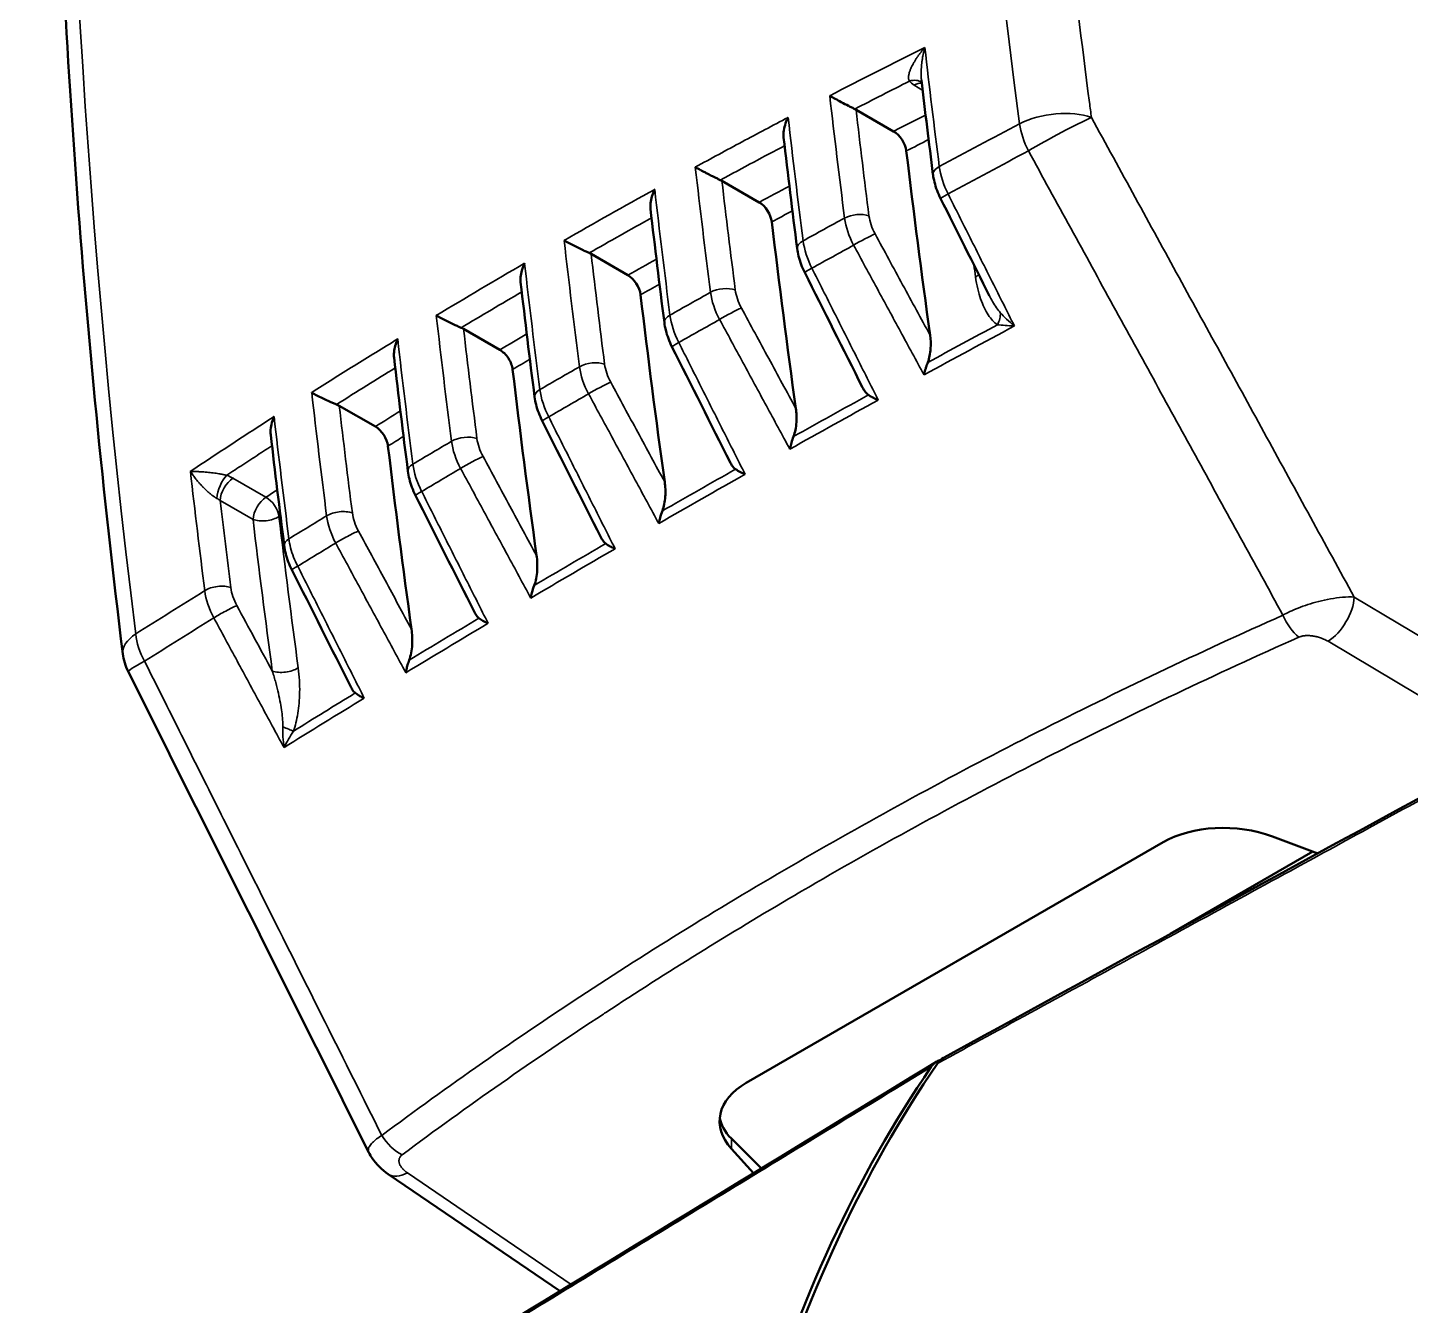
# Model space of a CAD drawing. Header units: millimetres. Extents: x 40 to 2195, y 40 to 1687.
# Drawn here: x 384.2 to 460.2, y 279.9 to 350.1 of the extents above; entities that cross this region are included whole.
import ezdxf

# ---------------------------------------------------------------- set-up
doc = ezdxf.new("R2010")
doc.units = ezdxf.units.MM
doc.header["$LTSCALE"] = 8
doc.layers.add('Visible (ISO)', color=7, linetype='Continuous', lineweight=50)
doc.layers.add('Visible Narrow (ISO)', color=7, linetype='Continuous', lineweight=35)

msp = doc.modelspace()

# ---------------------------------------------------------------- linework, layer by layer
at = {"layer": 'Visible (ISO)'}
for p, q in [((429.725, 345.635), (431.79, 344.442)), ((422.358, 341.723), (424.401, 340.544)), ((418.53, 340.925), (418.53, 340.925)), ((415.171, 337.708), (417.192, 336.541)), ((408.162, 333.589), (410.163, 332.433)), ((404.356, 332.422), (404.356, 332.423)), ((401.333, 329.367), (403.316, 328.222)), ((450.369, 316.592), (450.37, 316.592)), ((405.818, 315.782), (405.818, 315.782)), ((446.602, 305.389), (423.692, 292.162)), ((452.597, 305.704), (455.09, 304.773)), ((446.984, 300.349), (454.821, 304.874)), ((412.371, 295.443), (412.371, 295.443)), ((410.519, 294.182), (410.519, 294.182)), ((422.875, 289.108), (424.527, 287.466)), ((402.959, 288.342), (402.959, 288.342)), ((424.091, 287.2), (422.875, 288.544)), ((413.465, 280.722), (404.028, 287.156))]:
    msp.add_line(p, q, dxfattribs=at)
msp.add_arc((392.418, 316.111), 3, 186.99966, 206.58343, dxfattribs=at)
for centre, major_axis, ratio, start_param, end_param in [((429.046, 348.885), (-2.828, 4.899), 0.57735, 4.025311, 4.025314), ((429.043, 345.21), (1.007, -0.044), 0.598069, 0.854731, 0.941099), ((431.761, 343.638), (0.527, -0.852), 0.600259, 0.911436, 2.300978), ((748.673, 214.822), (-226.04, 391.238), 0.577551, 0.931787, 0.95752), ((434.945, 342.203), (-0.992, -0.127), 0.479474, 6.283185, 6.283356), ((421.654, 341.286), (1.031, -0.031), 0.597469, 0.837897, 0.949689), ((424.371, 339.739), (0.525, -0.852), 0.600232, 0.91371, 2.303258), ((741.604, 210.738), (-226.265, 391.629), 0.57755, 0.931641, 0.957668), ((414.467, 337.271), (1.031, -0.032), 0.597272, 0.838103, 0.972468), ((427.482, 338.137), (-0.992, -0.127), 0.479231, 0, 0.000167), ((417.163, 335.736), (0.524, -0.852), 0.600187, 0.915273, 2.30482), ((734.535, 206.653), (-226.363, 391.8), 0.577549, 0.931576, 0.957671), ((407.459, 333.153), (1.031, -0.032), 0.596764, 0.838551, 0.997607), ((420.187, 334.064), (-0.992, -0.127), 0.479092, 0, 0.00014), ((727.467, 202.569), (-226.335, 391.752), 0.577549, 0.931595, 0.957528), ((413.058, 329.984), (-0.992, -0.127), 0.479056, 6.283185, 6.283324), ((400.629, 328.931), (1.031, -0.033), 0.596439, 0.838845, 1.021172), ((403.287, 327.417), (-0.523, 0.853), 0.600083, 4.057948, 5.447408), ((720.398, 198.485), (-226.181, 391.485), 0.577549, 0.931695, 0.957239), ((406.097, 325.898), (-0.992, -0.127), 0.479123, 6.283185, 6.28333), ((399.303, 321.805), (-0.992, -0.127), 0.479294, 6.283185, 6.283364), ((410.063, 317.652), (-1.257, 0.366), 0.311868, 0.670013, 1.207965), ((450.137, 303.134), (-4.998, 0.24), 0.606728, 4.227007, 5.526857), ((527.237, 178.612), (-75.626, 130.988), 0.57735, 0.269679, 0.73241), ((526.883, 178.408), (-75.626, 130.988), 0.57735, 0.269679, 0.73241), ((427.227, 289.907), (-4.998, 0.24), 0.606728, 5.526857, 6.826706), ((427.227, 290.547), (-5, -0.074), 0.567188, 0.066347, 0.506024)]:
    msp.add_ellipse(centre, major_axis=major_axis, ratio=ratio, start_param=start_param, end_param=end_param, dxfattribs=at)
for points, knots in [([(389.441, 315.745), (387.277, 333.334), (386.018, 350.579), (385.342, 383.905), (385.921, 400.061), (388.508, 426.858), (390.098, 437.858), (392.172, 448.43)], [0, 0, 0, 0, 6.038651, 6.038651, 12.069741, 12.069741, 16.50056, 16.50056, 16.50056, 16.50056]), ([(429.658, 345.67), (429.608, 345.695), (429.556, 345.721), (429.441, 345.778), (429.38, 345.81), (429.188, 345.908), (429.05, 345.981), (428.796, 346.116), (428.687, 346.175), (428.487, 346.284), (428.395, 346.336), (428.302, 346.389), (428.291, 346.395), (428.281, 346.401)], [-0.1774144, -0.1774144, -0.1774144, -0.1774144, -0.1556764, -0.1556764, -0.1318375, -0.1318375, -0.0816586, -0.0816586, -0.0404852, -0.0404852, 0, 0, 0.0052171, 0.0052171, 0.0052171, 0.0052171]), ([(425.995, 345.208), (425.988, 345.194), (425.98, 345.178), (425.914, 345.044), (425.864, 344.918), (425.786, 344.662), (425.758, 344.53), (425.735, 344.299), (425.735, 344.203), (425.746, 344.115)], [-0.1590664, -0.1590664, -0.1590664, -0.1590664, -0.1547941, -0.1547941, -0.1194936, -0.1194936, -0.083304, -0.083304, -0.0543158, -0.0543158, -0.0543158, -0.0543158]), ([(422.269, 341.769), (422.244, 341.781), (422.218, 341.793), (422.191, 341.806), (422.164, 341.819), (422.137, 341.832), (422.109, 341.845), (422.083, 341.858), (422.057, 341.871), (422.03, 341.884), (422.004, 341.896), (421.978, 341.909), (421.952, 341.922), (421.925, 341.935), (421.898, 341.949), (421.871, 341.963), (421.844, 341.976), (421.816, 341.99), (421.789, 342.004), (421.775, 342.011), (421.761, 342.018), (421.747, 342.025), (421.719, 342.039), (421.691, 342.053), (421.663, 342.068), (421.635, 342.082), (421.607, 342.096), (421.579, 342.111), (421.551, 342.126), (421.523, 342.14), (421.495, 342.155), (421.481, 342.162), (421.467, 342.169), (421.454, 342.176), (421.427, 342.19), (421.4, 342.205), (421.372, 342.219), (421.345, 342.234), (421.318, 342.248), (421.291, 342.263), (421.264, 342.277), (421.237, 342.291), (421.211, 342.306), (421.192, 342.316), (421.174, 342.325), (421.156, 342.335), (421.127, 342.351), (421.098, 342.367), (421.07, 342.383), (421.041, 342.398), (421.014, 342.414), (420.987, 342.429), (420.96, 342.444), (420.934, 342.458), (420.908, 342.473), (420.904, 342.475), (420.9, 342.478), (420.896, 342.48)], [0, 0, 0, 0, 0.0700018, 0.0700018, 0.0700018, 0.1384739, 0.1384739, 0.1384739, 0.2, 0.2, 0.2, 0.257332, 0.257332, 0.257332, 0.3143552, 0.3143552, 0.3143552, 0.3713226, 0.3713226, 0.3713226, 0.4, 0.4, 0.4, 0.457874, 0.457874, 0.457874, 0.5157266, 0.5157266, 0.5157266, 0.5727678, 0.5727678, 0.5727678, 0.6, 0.6, 0.6, 0.6541105, 0.6541105, 0.6541105, 0.7080764, 0.7080764, 0.7080764, 0.762269, 0.762269, 0.762269, 0.8, 0.8, 0.8, 0.8628653, 0.8628653, 0.8628653, 0.9261873, 0.9261873, 0.9261873, 0.9893498, 0.9893498, 0.9893498, 0.9999852, 0.9999852, 0.9999852, 0.9999852]), ([(434.369, 340.754), (434.224, 341.043), (434.109, 341.351), (433.998, 341.795), (433.971, 341.937), (433.954, 342.077)], [0.0000587, 0.0000587, 0.0000587, 0.0000587, 0.0974259, 0.0974259, 0.1428182, 0.1428182, 0.1428182, 0.1428182]), ([(418.665, 341.255), (418.662, 341.249), (418.655, 341.235), (418.649, 341.221), (418.6, 341.119), (418.551, 341), (418.474, 340.743), (418.447, 340.619), (418.422, 340.385), (418.421, 340.28), (418.433, 340.184)], [-0.1651529, -0.1651529, -0.1651529, -0.1651529, -0.1626417, -0.1601271, -0.1601271, -0.1224319, -0.1224319, -0.0885851, -0.0885851, -0.0572508, -0.0572508, -0.0572508, -0.0572508]), ([(415.063, 337.762), (415.008, 337.787), (414.951, 337.813), (414.826, 337.871), (414.759, 337.903), (414.553, 338.002), (414.406, 338.075), (414.155, 338.203), (414.055, 338.256), (413.861, 338.36), (413.779, 338.405), (413.712, 338.442), (413.703, 338.448), (413.694, 338.453), (413.69, 338.455)], [-0.1347695, -0.1347695, -0.1347695, -0.1347695, -0.1178601, -0.1178601, -0.0992864, -0.0992864, -0.0603095, -0.0603095, -0.0318075, -0.0318075, 0, 0, 0.0021125, 0.0042222, 0.0042222, 0.0042222, 0.0042222]), ([(426.907, 336.686), (426.761, 336.976), (426.646, 337.284), (426.535, 337.729), (426.508, 337.87), (426.49, 338.01)], [0, 0, 0, 0, 0.0974698, 0.0974698, 0.1429117, 0.1429117, 0.1429117, 0.1429117]), ([(411.515, 337.199), (411.512, 337.193), (411.505, 337.179), (411.499, 337.165), (411.452, 337.062), (411.405, 336.942), (411.332, 336.683), (411.308, 336.559), (411.288, 336.335), (411.288, 336.238), (411.299, 336.15)], [-0.1656542, -0.1656542, -0.1656542, -0.1656542, -0.1631403, -0.160623, -0.160623, -0.1227139, -0.1227139, -0.0887447, -0.0887447, -0.060142, -0.060142, -0.060142, -0.060142]), ([(408.034, 333.653), (407.978, 333.676), (407.919, 333.702), (407.793, 333.758), (407.726, 333.789), (407.519, 333.885), (407.373, 333.956), (407.123, 334.081), (407.024, 334.132), (406.831, 334.234), (406.751, 334.278), (406.686, 334.314), (406.677, 334.319), (406.668, 334.324), (406.664, 334.327)], [-0.1349329, -0.1349329, -0.1349329, -0.1349329, -0.1179251, -0.1179251, -0.0992763, -0.0992763, -0.0602853, -0.0602853, -0.0317641, -0.0317641, 0, 0, 0.0021187, 0.0042348, 0.0042348, 0.0042348, 0.0042348]), ([(419.612, 332.612), (419.466, 332.902), (419.351, 333.21), (419.24, 333.655), (419.213, 333.797), (419.195, 333.937)], [0, 0, 0, 0, 0.0974826, 0.0974826, 0.1429774, 0.1429774, 0.1429774, 0.1429774]), ([(404.544, 333.039), (404.541, 333.032), (404.534, 333.017), (404.528, 333.003), (404.434, 332.788), (404.363, 332.548), (404.332, 332.202), (404.333, 332.103), (404.344, 332.012)], [-0.1633221, -0.1633221, -0.1633221, -0.1633221, -0.1610961, -0.1588701, -0.1588701, -0.0921124, -0.0921124, -0.0630855, -0.0630855, -0.0630855, -0.0630855]), ([(433.794, 333.24), (433.826, 333.007), (433.838, 332.756), (433.814, 332.374), (433.797, 332.237), (433.746, 331.985), (433.713, 331.863), (433.667, 331.748)], [-0.1581114, -0.1581114, -0.1581114, -0.1581114, -0.0788665, -0.0788665, -0.0370518, -0.0370518, -0.0000029, -0.0000029, -0.0000029, -0.0000029]), ([(410.859, 331.359), (410.847, 331.456), (410.822, 331.558), (410.744, 331.769), (410.69, 331.876), (410.56, 332.077), (410.485, 332.169), (410.327, 332.323), (410.246, 332.386), (410.163, 332.433)], [-0.1393113, -0.1393113, -0.1393113, -0.1393113, -0.1055728, -0.1055728, -0.0696556, -0.0696556, -0.0337399, -0.0337399, -0.000001, -0.000001, -0.000001, -0.000001]), ([(433.46, 331.064), (433.469, 331.108), (433.479, 331.152), (433.501, 331.242), (433.513, 331.288), (433.534, 331.363), (433.543, 331.392), (433.568, 331.473), (433.584, 331.524), (433.621, 331.631), (433.641, 331.685), (433.664, 331.741), (433.665, 331.745), (433.667, 331.748)], [0.0000038, 0.0000038, 0.0000038, 0.0000038, 0.1818223, 0.1818223, 0.3746517, 0.3746517, 0.5, 0.5, 0.7286754, 0.7286754, 0.9825956, 0.9825956, 1, 1, 1, 1]), ([(401.185, 329.439), (401.131, 329.46), (401.075, 329.483), (400.955, 329.535), (400.891, 329.562), (400.696, 329.65), (400.558, 329.714), (400.307, 329.836), (400.2, 329.89), (400.008, 329.99), (399.922, 330.037), (399.836, 330.084), (399.827, 330.09), (399.818, 330.095)], [-0.1761451, -0.1761451, -0.1761451, -0.1761451, -0.1544167, -0.1544167, -0.1307375, -0.1307375, -0.081327, -0.081327, -0.0401569, -0.0401569, 0, 0, 0.0048908, 0.0048908, 0.0048908, 0.0048908]), ([(412.484, 328.532), (412.338, 328.822), (412.222, 329.13), (412.112, 329.575), (412.085, 329.717), (412.067, 329.857)], [0, 0, 0, 0, 0.0974643, 0.0974643, 0.1430152, 0.1430152, 0.1430152, 0.1430152]), ([(430.407, 329.96), (430.329, 330.014), (430.26, 330.09), (430.158, 330.233), (430.12, 330.299), (430.085, 330.368)], [-0.17993828, -0.17993828, -0.17993828, -0.17993828, -0.1388552, -0.1388552, -0.10926194, -0.10926194, -0.10926194, -0.10926194]), ([(430.407, 329.96), (430.435, 329.941), (430.465, 329.922), (430.528, 329.884), (430.561, 329.865), (430.61, 329.839), (430.624, 329.831), (430.671, 329.807), (430.703, 329.791), (430.77, 329.759), (430.804, 329.743), (430.873, 329.713), (430.907, 329.698), (430.943, 329.683)], [0, 0, 0, 0, 0.213745, 0.213745, 0.415896, 0.415896, 0.5, 0.5, 0.673687, 0.673687, 0.841922, 0.841922, 1, 1, 1, 1]), ([(426.419, 329.216), (426.452, 328.975), (426.465, 328.716), (426.44, 328.321), (426.424, 328.18), (426.372, 327.918), (426.337, 327.792), (426.291, 327.674)], [-0.1629658, -0.1629658, -0.1629658, -0.1629658, -0.0812786, -0.0812786, -0.0381639, -0.0381639, -0.000001, -0.000001, -0.000001, -0.000001]), ([(397.752, 328.775), (397.746, 328.759), (397.739, 328.743), (397.68, 328.603), (397.639, 328.474), (397.579, 328.215), (397.562, 328.082), (397.558, 327.89), (397.561, 327.83), (397.568, 327.772)], [-0.15943668, -0.15943668, -0.15943668, -0.15943668, -0.15486368, -0.15486368, -0.11953016, -0.11953016, -0.08359611, -0.08359611, -0.06575765, -0.06575765, -0.06575765, -0.06575765]), ([(426.089, 326.987), (426.093, 327.006), (426.097, 327.024), (426.121, 327.139), (426.146, 327.237), (426.208, 327.449), (426.247, 327.563), (426.291, 327.674)], [-0.07307476, -0.07307476, -0.07307476, -0.07307476, -0.06711794, -0.06711794, -0.03591268, -0.03591268, -0.000001, -0.000001, -0.000001, -0.000001]), ([(423.105, 325.882), (423.031, 325.934), (422.965, 326.008), (422.873, 326.142), (422.839, 326.2), (422.808, 326.262)], [-0.17475543, -0.17475543, -0.17475543, -0.17475543, -0.13488014, -0.13488014, -0.10858051, -0.10858051, -0.10858051, -0.10858051]), ([(405.523, 324.445), (405.377, 324.735), (405.261, 325.043), (405.15, 325.488), (405.123, 325.63), (405.105, 325.771)], [0, 0, 0, 0, 0.0974149, 0.0974149, 0.1430253, 0.1430253, 0.1430253, 0.1430253]), ([(419.213, 325.183), (419.248, 324.928), (419.261, 324.653), (419.234, 324.241), (419.216, 324.099), (419.164, 323.835), (419.13, 323.709), (419.083, 323.59)], [-0.1678692, -0.1678692, -0.1678692, -0.1678692, -0.0815372, -0.0815372, -0.0382831, -0.0382831, 0, 0, 0, 0]), ([(423.105, 325.882), (423.184, 325.825), (423.279, 325.769), (423.469, 325.673), (423.545, 325.64), (423.601, 325.616), (423.613, 325.611), (423.625, 325.605), (423.63, 325.604)], [-0.04231735, -0.04231735, -0.04231735, -0.04231735, -0.01901701, -0.01901701, 0, 0, 0.00163863, 0.00327689, 0.00327689, 0.00327689, 0.00327689]), ([(418.888, 322.901), (418.889, 322.907), (418.892, 322.921), (418.894, 322.935), (418.913, 323.03), (418.934, 323.122), (418.994, 323.34), (419.035, 323.467), (419.083, 323.59)], [-0.07352733, -0.07352733, -0.07352733, -0.07352733, -0.07147151, -0.06941546, -0.06941546, -0.03965386, -0.03965386, -0.00000223, -0.00000223, -0.00000223, -0.00000223]), ([(415.972, 321.793), (415.902, 321.845), (415.84, 321.917), (415.756, 322.042), (415.727, 322.093), (415.7, 322.146)], [-0.16965044, -0.16965044, -0.16965044, -0.16965044, -0.13096123, -0.13096123, -0.10787131, -0.10787131, -0.10787131, -0.10787131]), ([(398.729, 320.352), (398.583, 320.642), (398.467, 320.949), (398.356, 321.395), (398.329, 321.537), (398.311, 321.678)], [0, 0, 0, 0, 0.0973344, 0.0973344, 0.1430076, 0.1430076, 0.1430076, 0.1430076]), ([(415.972, 321.793), (416.044, 321.74), (416.13, 321.687), (416.296, 321.599), (416.372, 321.563), (416.456, 321.527), (416.468, 321.522), (416.481, 321.517), (416.486, 321.514)], [-0.06737082, -0.06737082, -0.06737082, -0.06737082, -0.02890289, -0.02890289, 0, 0, 0.00198464, 0.00396903, 0.00396903, 0.00396903, 0.00396903]), ([(412.175, 321.141), (412.212, 320.879), (412.225, 320.595), (412.197, 320.169), (412.18, 320.022), (412.126, 319.75), (412.092, 319.619), (412.045, 319.496)], [-0.1728741, -0.1728741, -0.1728741, -0.1728741, -0.0840671, -0.0840671, -0.039446, -0.039446, -0.0000003, -0.0000003, -0.0000003, -0.0000003]), ([(411.856, 318.806), (411.856, 318.811), (411.859, 318.824), (411.861, 318.838), (411.873, 318.903), (411.89, 318.99), (411.952, 319.231), (411.995, 319.365), (412.045, 319.496)], [-0.08259949, -0.08259949, -0.08259949, -0.08259949, -0.07959985, -0.07659994, -0.07659994, -0.0420882, -0.0420882, -0.00000147, -0.00000147, -0.00000147, -0.00000147]), ([(409.007, 317.695), (408.94, 317.748), (408.88, 317.82), (408.805, 317.938), (408.781, 317.979), (408.76, 318.023)], [-0.16460727, -0.16460727, -0.16460727, -0.16460727, -0.12605988, -0.12605988, -0.10715694, -0.10715694, -0.10715694, -0.10715694]), ([(405.306, 317.09), (405.343, 316.821), (405.357, 316.528), (405.329, 316.088), (405.311, 315.936), (405.258, 315.655), (405.223, 315.519), (405.175, 315.393)], [-0.1779614, -0.1779614, -0.1779614, -0.1779614, -0.0866527, -0.0866527, -0.0406329, -0.0406329, -0.0000028, -0.0000028, -0.0000028, -0.0000028]), ([(404.992, 314.701), (404.999, 314.742), (405.006, 314.782), (405.022, 314.864), (405.031, 314.906), (405.049, 314.985), (405.059, 315.022), (405.081, 315.106), (405.094, 315.153), (405.123, 315.246), (405.139, 315.292), (405.162, 315.356), (405.168, 315.375), (405.175, 315.393)], [0, 0, 0, 0, 0.166992, 0.166992, 0.339689, 0.339689, 0.5, 0.5, 0.701538, 0.701538, 0.91452, 0.91452, 1, 1, 1, 1]), ([(402.213, 313.588), (402.149, 313.639), (402.093, 313.71), (402.025, 313.82), (402.006, 313.854), (401.988, 313.89)], [-0.15965028, -0.15965028, -0.15965028, -0.15965028, -0.12224024, -0.12224024, -0.10639291, -0.10639291, -0.10639291, -0.10639291]), ([(402.213, 313.588), (402.241, 313.565), (402.273, 313.542), (402.34, 313.497), (402.374, 313.475), (402.415, 313.452), (402.418, 313.449), (402.453, 313.429), (402.487, 313.411), (402.556, 313.375), (402.592, 313.358), (402.653, 313.33), (402.678, 313.319), (402.704, 313.307)], [0, 0, 0, 0, 0.25, 0.25, 0.4787227, 0.4787227, 0.5, 0.5, 0.6944901, 0.6944901, 0.8776909, 0.8776909, 0.99995, 0.99995, 0.99995, 0.99995]), ([(433.842, 293.029), (433.932, 293.161), (434.043, 293.267), (434.235, 293.383), (434.303, 293.414), (434.374, 293.438)], [0.000001, 0.000001, 0.000001, 0.000001, 0.0778414, 0.0778414, 0.1164985, 0.1164985, 0.1164985, 0.1164985]), ([(434.562, 293.569), (434.549, 293.563), (434.537, 293.556), (434.397, 293.471), (434.286, 293.365), (434.195, 293.233)], [0.23177162, 0.23177162, 0.23177162, 0.23177162, 0.23909516, 0.23909516, 0.31693558, 0.31693558, 0.31693558, 0.31693558]), ([(404.024, 287.158), (403.679, 287.393), (403.371, 287.688), (403.073, 288.133), (403.013, 288.236), (402.959, 288.342)], [0, 0, 0, 0, 0.1315863, 0.1315863, 0.1687848, 0.1687848, 0.1687848, 0.1687848])]:
    msp.add_open_spline(points, degree=3, knots=knots, dxfattribs=at)
for points in [[(433.953, 342.077), (433.732, 343.809), (433.521, 345.538), (433.318, 347.262)], [(426.49, 338.01), (426.23, 340.05), (425.981, 342.085), (425.746, 344.115)], [(437.046, 335.428), (436.154, 337.203), (435.262, 338.978), (434.37, 340.753)], [(419.195, 333.937), (418.928, 336.025), (418.673, 338.107), (418.433, 340.184)], [(430.085, 330.368), (429.025, 332.474), (427.966, 334.58), (426.907, 336.686)], [(412.067, 329.857), (411.797, 331.96), (411.541, 334.058), (411.299, 336.15)], [(405.105, 325.771), (404.838, 327.857), (404.584, 329.937), (404.344, 332.012)], [(422.808, 326.262), (421.743, 328.378), (420.677, 330.495), (419.612, 332.612)], [(415.7, 322.146), (414.628, 324.275), (413.556, 326.403), (412.484, 328.532)], [(398.311, 321.678), (398.051, 323.714), (397.803, 325.746), (397.568, 327.772)], [(408.76, 318.023), (407.681, 320.163), (406.602, 322.304), (405.523, 324.445)], [(401.988, 313.89), (400.901, 316.044), (399.815, 318.198), (398.729, 320.352)], [(434.562, 293.569), (450.265, 302.14), (465.968, 310.71), (481.671, 319.279)], [(402.958, 288.346), (398.55, 297.153), (394.143, 305.96), (389.735, 314.768)], [(388.005, 265.201), (403.392, 274.581), (418.779, 283.961), (434.167, 293.341)]]:
    msp.add_open_spline(points, degree=3, dxfattribs=at)
at = {"layer": 'Visible Narrow (ISO)'}
for p, q in [((432.918, 346.99), (433.386, 346.681)), ((425.793, 344.672), (425.793, 344.672)), ((437.495, 333.823), (437.495, 333.823)), ((397.303, 324.34), (395.495, 325.384)), ((396.595, 323.119), (394.787, 324.164)), ((457.096, 318.858), (468.466, 312.073)), ((455.658, 316.426), (465.585, 310.501)), ((411.105, 294.584), (411.105, 294.584)), ((422.875, 289.108), (422.875, 288.544)), ((414.07, 281.091), (405.077, 287.223))]:
    msp.add_line(p, q, dxfattribs=at)
for centre, major_axis, ratio, start_param, end_param in [((766.385, 226.783), (-238.777, 385.828), 0.597173, 0.561061, 0.925629), ((695.693, 185.97), (-215.007, 399.564), 0.556828, 0.595999, 0.960568), ((692.621, 176.12), (-396.007, 0.04), 0.577426, 5.425734, 5.443313), ((752.723, 217.153), (227.99, -394.891), 0.57735, 4.068196, 4.084742), ((692.549, 175.479), (-394.94, 0.03), 0.577402, 5.430656, 5.440793), ((432.636, 346.399), (0.712, 0.703), 0.679093, 0.025983, 0.953296), ((434.424, 347.801), (2.06, -0.063), 0.59757, 3.701759, 3.910495), ((432.895, 346.19), (0.551, 0.834), 0.576499, 0.198331, 0.821936), ((747.811, 214.317), (-228.209, 395.269), 0.57735, 0.926467, 0.943421), ((745.635, 213.061), (228.286, -395.403), 0.57735, 4.068012, 4.08511), ((748.675, 214.64), (227.874, -394.644), 0.577382, 4.070243, 4.084976), ((692.638, 175.257), (392.179, -0.114), 0.577544, 2.292641, 2.298626), ((440.612, 343.936), (-2.974, -0.394), 0.482521, 3.891767, 5.342145), ((440.612, 343.935), (-2.631, -1.442), 0.070988, 3.783417, 5.241881), ((660.398, 320.458), (365.994, 119.283), 0.2811, 2.126944, 2.142065), ((440.612, 343.935), (-1.407, 2.65), 0.506619, 0.963109, 1.516223), ((692.661, 174.534), (391.257, -0.127), 0.577567, 2.294252, 2.298435), ((660.745, 319.779), (366.004, 119.878), 0.279298, 2.126582, 2.141724), ((740.722, 210.225), (-228.416, 395.629), 0.57735, 0.926337, 0.94368), ((434.945, 342.203), (-0.992, -0.127), 0.479474, 5.35904, 6.283185), ((436.402, 341.62), (-1.517, 2.7), 0.555518, 0.949502, 1.486839), ((692.656, 176.263), (-396.059, -0.131), 0.577124, 5.476169, 5.493712), ((738.547, 208.969), (228.455, -395.696), 0.57735, 4.067907, 4.085321), ((424.653, 337.717), (-3.828, 30.717), 0.058131, 1.432757, 1.628185), ((692.636, 175.259), (392.175, -0.113), 0.577543, 2.318355, 2.32415), ((435.263, 341.202), (-0.894, -0.449), 0.049769, 5.258624, 6.283097), ((692.239, 175.638), (-394.505, 0.049), 0.577434, 5.479358, 5.491492), ((692.658, 174.536), (391.253, -0.127), 0.577567, 2.32006, 2.324022), ((660.263, 320.704), (365.856, 119.396), 0.28055, 2.160045, 2.168051), ((429.755, 339.386), (-0.992, -0.127), 0.479307, 3.894959, 5.376301), ((431.332, 338.864), (1.632, -2.644), 0.593644, 4.066131, 4.602611), ((431.955, 339.285), (1.107, -1.734), 0.613273, 4.056415, 4.596527), ((430.089, 338.393), (-0.879, -0.477), 0.069308, 3.787369, 5.274081), ((733.634, 206.132), (-228.499, 395.771), 0.57735, 0.926287, 0.943783), ((427.482, 338.137), (-0.992, -0.127), 0.479231, 5.384008, 6.283185), ((428.94, 337.554), (-1.527, 2.695), 0.562344, 0.947404, 1.485127), ((628.059, 419.24), (356.78, 181.03), 0.05181, 2.134173, 2.141927), ((417.34, 333.753), (-3.696, 29.701), 0.056175, 1.430247, 1.634491), ((692.634, 175.26), (392.173, -0.113), 0.577542, 2.344054, 2.349655), ((692.66, 176.29), (-396.064, -0.166), 0.577078, 5.501431, 5.518974), ((731.459, 204.876), (228.499, -395.771), 0.57735, 4.06788, 4.085376), ((427.801, 337.135), (-0.893, -0.449), 0.049386, 5.283705, 6.283102), ((751.151, 216.246), (225.812, -391.118), 0.57735, 4.093107, 4.094777), ((435.641, 336.743), (0.991, 0.134), 0.472798, 5.36053, 5.640676), ((692.657, 174.537), (391.251, -0.127), 0.577567, 2.345857, 2.349586), ((422.408, 335.315), (-0.992, -0.127), 0.479136, 3.894847, 5.401317), ((692.27, 175.61), (-394.564, 0.048), 0.57743, 5.50473, 5.516808), ((660.152, 320.909), (365.745, 119.497), 0.280095, 2.186024, 2.194023), ((424.001, 334.793), (1.656, -2.645), 0.601842, 4.062022, 4.59667), ((424.626, 335.213), (1.122, -1.743), 0.615778, 4.05419, 4.590854), ((726.546, 202.04), (-228.455, 395.696), 0.57735, 0.926314, 0.943728), ((420.187, 334.064), (-0.992, -0.127), 0.479092, 5.40901, 6.283185), ((421.665, 333.481), (-1.554, 2.7), 0.571491, 0.943073, 1.478383), ((422.742, 334.321), (-0.879, -0.477), 0.069677, 3.787417, 5.299181), ((436.85, 334.11), (0.551, 0.835), 0.701725, 4.828751, 5.567342), ((410.33, 329.646), (-3.696, 29.694), 0.056176, 1.430615, 1.633744), ((627.98, 419.322), (355.62, 183.168), 0.055459, 2.158928, 2.166675), ((664.815, 308.176), (365.259, 116.383), 0.289082, 2.144113, 2.161436), ((664.537, 309.029), (365.202, 116.591), 0.288201, 2.146609, 2.159974), ((724.37, 200.784), (228.416, -395.629), 0.57735, 4.067931, 4.085273), ((692.634, 175.26), (392.173, -0.113), 0.577542, 2.369759, 2.375155), ((420.506, 333.062), (-0.893, -0.449), 0.049003, 5.308763, 6.283133), ((692.657, 174.537), (391.251, -0.127), 0.577567, 2.371663, 2.375147), ((692.746, 221.143), (396.758, 50.823), 0.479061, 2.284762, 2.292454), ((415.229, 331.237), (-0.992, -0.127), 0.479069, 3.894807, 5.42636), ((416.818, 330.716), (1.665, -2.638), 0.608075, 4.059958, 4.594734), ((417.444, 331.136), (1.119, -1.743), 0.615238, 4.05531, 4.592189), ((415.563, 330.243), (-0.879, -0.477), 0.070047, 3.787441, 5.324252), ((719.458, 197.948), (-228.286, 395.403), 0.57735, 0.92642, 0.943517), ((413.058, 329.984), (-0.992, -0.127), 0.479056, 5.434045, 6.283185), ((414.542, 329.401), (-1.568, 2.695), 0.578737, 0.940315, 1.474939), ((627.953, 419.35), (354.519, 185.247), 0.0594, 2.183655, 2.1914), ((664.71, 308.454), (365.301, 116.245), 0.289514, 2.171723, 2.186397), ((720.493, 198.27), (228.023, -394.902), 0.577379, 4.070204, 4.085069), ((692.636, 175.259), (392.175, -0.113), 0.577542, 2.395485, 2.400668), ((664.781, 308.416), (365.289, 116.559), 0.288522, 2.170176, 2.187473), ((717.282, 196.692), (228.209, -395.269), 0.57735, 4.06806, 4.085014), ((413.377, 328.982), (-0.893, -0.45), 0.048617, 5.333817, 6.283132), ((692.658, 174.536), (391.253, -0.128), 0.577567, 2.397495, 2.40072), ((660.152, 320.908), (365.745, 119.498), 0.280097, 2.238134, 2.246134), ((408.216, 327.153), (-0.992, -0.127), 0.479105, 3.894826, 5.451428), ((409.803, 326.632), (1.673, -2.63), 0.614311, 4.057506, 4.592815), ((410.428, 327.051), (1.116, -1.743), 0.614751, 4.056283, 4.593472), ((406.097, 325.898), (-0.992, -0.127), 0.479123, 5.459155, 6.283185), ((407.585, 325.315), (-1.582, 2.689), 0.585996, 0.937122, 1.471769), ((627.981, 419.323), (353.479, 187.267), 0.063627, 2.208368, 2.216115), ((408.55, 326.159), (-0.879, -0.476), 0.070418, 3.787459, 5.34934), ((712.37, 193.855), (-227.99, 394.891), 0.57735, 0.926603, 0.943149), ((395.126, 324.743), (-0.356, -0.935), 0.4012, 3.84975, 5.378967), ((395.469, 324.582), (-0.5, -0.866), 0.536431, 3.925397, 5.49219), ((394.089, 324.513), (-2.06, 0.065), 0.597002, 3.979906, 4.188641), ((664.84, 308.493), (365.402, 116.655), 0.288338, 2.196292, 2.213571), ((665.193, 307.772), (365.85, 115.942), 0.290966, 2.198227, 2.212872), ((692.639, 175.257), (392.179, -0.114), 0.577544, 2.421253, 2.423669), ((406.416, 324.895), (-0.893, -0.45), 0.048228, 5.358854, 6.283129), ((712.882, 194.423), (227.345, -393.686), 0.57742, 4.072574, 4.084682), ((397.277, 323.537), (-0.5, -0.866), 0.536432, 3.925388, 5.492184), ((397.277, 323.537), (0.551, -0.834), 0.614857, 0.895701, 2.285206), ((397.277, 323.537), (-0.993, -0.118), 0.486822, 0.757349, 2.359541), ((713.255, 194.393), (-226.373, 391.866), 0.577518, 0.9319, 0.953052), ((692.661, 174.534), (391.257, -0.127), 0.577567, 2.423372, 2.423683), ((713.941, 194.763), (-225.812, 391.118), 0.57735, 0.932034, 0.953185), ((660.267, 320.707), (365.86, 119.382), 0.280522, 2.264308, 2.272314), ((402.938, 322.542), (1.666, -2.614), 0.618606, 4.057321, 4.59504), ((401.371, 323.062), (-0.992, -0.127), 0.479245, 3.894919, 5.476556), ((403.561, 322.96), (1.097, -1.734), 0.611327, 4.060426, 4.601461), ((401.704, 322.068), (-0.879, -0.476), 0.070792, 3.787455, 5.374433), ((399.303, 321.805), (-0.992, -0.127), 0.479294, 5.484332, 6.283185), ((628.065, 419.244), (352.502, 189.226), 0.068135, 2.233082, 2.240836), ((664.845, 308.466), (365.399, 116.635), 0.288401, 2.222446, 2.239726), ((665.105, 307.967), (365.766, 116.033), 0.290519, 2.224277, 2.238925), ((399.622, 320.803), (-0.893, -0.45), 0.047836, 5.383917, 6.283092), ((660.412, 320.465), (366.008, 119.24), 0.281023, 2.290535, 2.305657), ((394.693, 318.964), (-0.992, -0.127), 0.479488, 3.895052, 5.501788), ((396.261, 318.445), (1.678, -2.606), 0.625154, 4.054255, 4.591596), ((396.883, 318.862), (1.096, -1.733), 0.61145, 4.060293, 4.601179), ((395.026, 317.971), (-0.88, -0.476), 0.07117, 3.787463, 5.399549), ((455.732, 318.014), (-1.025, -1.717), 0.525889, 0.794323, 2.36329), ((660.757, 319.786), (366.017, 119.841), 0.279228, 2.290053, 2.305195), ((664.32, 309.21), (364.933, 116.687), 0.287892, 2.249744, 2.264426), ((454.121, 318.239), (0.814, -1.827), 0.507069, 4.69265, 5.502179), ((392.418, 316.111), (-2.978, -0.366), 0.476179, 5.518555, 6.283092), ((392.418, 316.111), (1.603, -2.536), 0.643476, 4.061034, 4.614048), ((664.785, 308.307), (365.274, 116.472), 0.288751, 2.248675, 2.265973), ((392.418, 316.111), (-2.683, -1.343), 0.044572, 5.415977, 6.283185), ((398.337, 315.205), (-0.991, -0.134), 0.472853, 0.74985, 2.351722), ((664.8, 308.146), (365.266, 116.345), 0.289081, 2.274921, 2.292244), ((398.068, 311.719), (-0.938, 0.347), 0.066432, 3.822182, 4.560705), ((404.86, 289.799), (1.195, -1.603), 0.639163, 4.564522, 5.374052), ((405.151, 288.811), (-1.127, -1.652), 0.566132, 6.283175, 7.11046)]:
    msp.add_ellipse(centre, major_axis=major_axis, ratio=ratio, start_param=start_param, end_param=end_param, dxfattribs=at)
for points, knots in [([(445.551, 477.057), (444.39, 471.493), (443.373, 465.826), (442.5, 460.052), (442.491, 459.994), (442.482, 459.935), (442.473, 459.877), (441.594, 454.042), (440.86, 448.099), (440.275, 442.058), (440.168, 440.947), (440.065, 439.833), (439.968, 438.716), (439.535, 433.756), (439.201, 428.733), (438.966, 423.65), (438.857, 421.298), (438.769, 418.933), (438.703, 416.555), (438.594, 412.638), (438.542, 408.688), (438.549, 404.708), (438.554, 401.051), (438.609, 397.367), (438.712, 393.659), (438.79, 390.881), (438.894, 388.088), (439.026, 385.282), (439.262, 380.269), (439.585, 375.213), (439.996, 370.121), (440.121, 368.561), (440.255, 366.996), (440.397, 365.429), (440.978, 359.02), (441.695, 352.556), (442.548, 346.034), (442.584, 345.757), (442.621, 345.479), (442.658, 345.202)], [0.0000012, 0.0000012, 0.0000012, 0.0000012, 0.1414246, 0.1414246, 0.1414246, 0.1428571, 0.1428571, 0.1428571, 0.2857143, 0.2857143, 0.2857143, 0.3119807, 0.3119807, 0.3119807, 0.4285714, 0.4285714, 0.4285714, 0.482534, 0.482534, 0.482534, 0.5714286, 0.5714286, 0.5714286, 0.6530896, 0.6530896, 0.6530896, 0.7142857, 0.7142857, 0.7142857, 0.8236304, 0.8236304, 0.8236304, 0.8571429, 0.8571429, 0.8571429, 0.9941772, 0.9941772, 0.9941772, 0.9999988, 0.9999988, 0.9999988, 0.9999988]), ([(433.505, 349.057), (433.447, 348.99), (433.392, 348.924), (433.33, 348.847), (433.32, 348.833), (433.304, 348.814), (433.3, 348.808), (433.254, 348.749), (433.215, 348.698), (433.167, 348.631), (433.154, 348.614), (433.135, 348.586), (433.127, 348.575), (433.08, 348.508), (433.044, 348.454), (433.007, 348.398), (433.005, 348.394), (432.992, 348.374), (432.983, 348.358), (432.942, 348.293), (432.913, 348.244), (432.875, 348.178), (432.865, 348.159), (432.832, 348.098), (432.811, 348.058), (432.781, 347.997), (432.771, 347.975), (432.746, 347.92), (432.731, 347.888), (432.708, 347.832), (432.699, 347.808), (432.681, 347.758), (432.672, 347.732), (432.656, 347.681), (432.649, 347.656), (432.637, 347.612), (432.633, 347.592), (432.623, 347.547), (432.619, 347.522), (432.614, 347.483), (432.612, 347.468), (432.609, 347.432), (432.609, 347.411), (432.609, 347.387), (432.609, 347.384), (432.61, 347.37), (432.61, 347.361), (432.613, 347.332), (432.616, 347.314), (432.621, 347.292), (432.622, 347.288), (432.625, 347.278), (432.626, 347.272), (432.633, 347.251), (432.639, 347.236), (432.649, 347.217), (432.652, 347.213), (432.656, 347.206), (432.657, 347.203), (432.659, 347.2)], [0.0000147, 0.0000147, 0.0000147, 0.0000147, 0.0686565, 0.0686565, 0.0833333, 0.0833333, 0.0898491, 0.0898491, 0.1471178, 0.1471178, 0.1666667, 0.1666667, 0.1797098, 0.1797098, 0.2450056, 0.2450056, 0.25, 0.25, 0.2695581, 0.2695581, 0.3333333, 0.3333333, 0.35942, 0.35942, 0.4166667, 0.4166667, 0.4492474, 0.4492474, 0.5, 0.5, 0.5391141, 0.5391141, 0.5833333, 0.5833333, 0.6289652, 0.6289652, 0.6666667, 0.6666667, 0.7187702, 0.7187702, 0.75, 0.75, 0.7998007, 0.7998007, 0.8086959, 0.8086959, 0.8333333, 0.8333333, 0.8852445, 0.8852445, 0.8984975, 0.8984975, 0.9166667, 0.9166667, 0.9700318, 0.9700318, 0.9884571, 0.9884571, 1, 1, 1, 1]), ([(433.505, 349.057), (433.489, 348.998), (433.475, 348.94), (433.45, 348.838), (433.44, 348.794), (433.419, 348.693), (433.407, 348.637), (433.389, 348.542), (433.382, 348.503), (433.365, 348.402), (433.356, 348.342), (433.344, 348.255), (433.34, 348.227), (433.329, 348.136), (433.323, 348.075), (433.316, 347.995), (433.314, 347.975), (433.308, 347.893), (433.304, 347.834), (433.301, 347.761), (433.301, 347.745), (433.298, 347.664), (433.298, 347.602), (433.299, 347.536), (433.3, 347.53), (433.301, 347.46), (433.305, 347.398), (433.312, 347.313), (433.315, 347.287), (433.318, 347.262)], [0.0000245, 0.0000245, 0.0000245, 0.0000245, 0.0466229, 0.0466229, 0.0833333, 0.0833333, 0.1314886, 0.1314886, 0.1666667, 0.1666667, 0.222838, 0.222838, 0.25, 0.25, 0.3114966, 0.3114966, 0.3333333, 0.3333333, 0.3986923, 0.3986923, 0.4166667, 0.4166667, 0.4926007, 0.4926007, 0.5, 0.5, 0.5833333, 0.5833333, 0.6207577, 0.6207577, 0.6207577, 0.6207577]), ([(425.995, 345.208), (425.158, 344.768), (424.314, 344.321), (422.615, 343.412), (421.758, 342.95), (420.896, 342.48)], [0.0000085, 0.0000085, 0.0000085, 0.0000085, 0.5, 0.5, 0.9999957, 0.9999957, 0.9999957, 0.9999957]), ([(425.799, 343.656), (425.237, 343.359), (424.672, 343.058), (424.103, 342.755), (423.495, 342.43), (422.883, 342.102), (422.269, 341.769)], [0.0324312, 0.0324312, 0.0324312, 0.0324312, 0.5, 0.5, 0.5, 1, 1, 1, 1]), ([(439.195, 343.368), (440.749, 340.534), (442.302, 337.7), (445.41, 332.032), (446.964, 329.198), (450.071, 323.53), (451.625, 320.696), (453.179, 317.863)], [0, 0, 0, 0, 0.333333, 0.333333, 0.666667, 0.666667, 1, 1, 1, 1]), ([(434.78, 341.007), (435.186, 340.199), (435.591, 339.392), (436.402, 337.779), (436.807, 336.973), (437.617, 335.362), (438.021, 334.558), (438.425, 333.754)], [0, 0, 0, 0, 0.333333, 0.333333, 0.666667, 0.666667, 1, 1, 1, 1]), ([(430.771, 338.81), (431.277, 337.878), (431.782, 336.948), (432.286, 336.019), (432.79, 335.091), (433.292, 334.165), (433.794, 333.24)], [0, 0, 0, 0, 0.5, 0.5, 0.5, 1, 1, 1, 1]), ([(433.46, 331.064), (433.029, 331.859), (432.599, 332.652), (431.738, 334.238), (431.309, 335.029), (430.45, 336.611), (430.021, 337.401), (429.593, 338.19)], [0, 0, 0, 0, 0.333333, 0.333333, 0.666667, 0.666667, 1, 1, 1, 1]), ([(427.299, 336.929), (427.703, 336.126), (428.107, 335.322), (428.512, 334.517), (428.916, 333.712), (429.322, 332.906), (429.727, 332.101), (430.132, 331.295), (430.538, 330.489), (430.943, 329.683)], [0, 0, 0, 0, 0.333333, 0.333333, 0.333333, 0.666667, 0.666667, 0.666667, 1, 1, 1, 1]), ([(436.29, 336.45), (436.321, 336.216), (436.403, 335.781), (436.567, 335.221), (436.761, 334.747), (436.98, 334.354), (437.225, 334.038), (437.402, 333.885), (437.495, 333.823)], [0, 0, 0, 0, 0.1666667, 0.3333333, 0.5, 0.6666667, 0.8333333, 0.9999733, 0.9999733, 0.9999733, 0.9999733]), ([(437.046, 335.428), (437.106, 335.309), (437.237, 335.064), (437.44, 334.742), (437.581, 334.562), (437.65, 334.486)], [0.5278312, 0.5278312, 0.5278312, 0.5278312, 0.6666667, 0.8333333, 0.9999875, 0.9999875, 0.9999875, 0.9999875]), ([(423.424, 334.739), (423.926, 333.814), (424.426, 332.892), (424.925, 331.971), (425.424, 331.051), (425.922, 330.133), (426.419, 329.216)], [0, 0, 0, 0, 0.5, 0.5, 0.5, 1, 1, 1, 1]), ([(426.089, 326.987), (425.659, 327.781), (425.229, 328.574), (424.37, 330.158), (423.941, 330.95), (423.084, 332.53), (422.656, 333.32), (422.228, 334.108)], [0, 0, 0, 0, 0.333333, 0.333333, 0.666667, 0.666667, 1, 1, 1, 1]), ([(404.544, 333.039), (403.731, 332.541), (402.931, 332.047), (401.356, 331.066), (400.581, 330.578), (399.818, 330.095)], [0.000003, 0.000003, 0.000003, 0.000003, 0.5, 0.5, 0.9999688, 0.9999688, 0.9999688, 0.9999688]), ([(419.986, 332.845), (420.391, 332.04), (420.796, 331.234), (421.201, 330.429), (421.606, 329.624), (422.011, 328.819), (422.416, 328.015), (422.821, 327.211), (423.226, 326.407), (423.63, 325.604)], [0, 0, 0, 0, 0.333333, 0.333333, 0.333333, 0.666667, 0.666667, 0.666667, 1, 1, 1, 1]), ([(404.409, 331.45), (403.885, 331.127), (402.798, 330.454), (401.735, 329.786), (401.185, 329.439)], [0.0439206, 0.0439206, 0.0439206, 0.0439206, 0.5, 0.999986, 0.999986, 0.999986, 0.999986]), ([(416.245, 330.661), (416.742, 329.744), (417.237, 328.829), (417.732, 327.916), (418.227, 327.003), (418.721, 326.092), (419.213, 325.183)], [0, 0, 0, 0, 0.5, 0.5, 0.5, 1, 1, 1, 1]), ([(418.888, 322.901), (418.458, 323.695), (418.029, 324.488), (417.17, 326.071), (416.742, 326.862), (415.885, 328.442), (415.458, 329.232), (415.03, 330.02)], [0, 0, 0, 0, 0.333333, 0.333333, 0.666667, 0.666667, 1, 1, 1, 1]), ([(397.752, 328.775), (397.228, 328.437), (396.188, 327.763), (394.654, 326.758), (393.65, 326.091), (393.151, 325.759)], [0.0000061, 0.0000061, 0.0000061, 0.0000061, 0.3333333, 0.6666667, 0.9999932, 0.9999932, 0.9999932, 0.9999932]), ([(412.839, 328.756), (413.245, 327.949), (413.651, 327.144), (414.056, 326.339), (414.461, 325.534), (414.866, 324.73), (415.272, 323.925), (415.677, 323.121), (416.081, 322.318), (416.486, 321.514)], [0, 0, 0, 0, 0.333333, 0.333333, 0.333333, 0.666667, 0.666667, 0.666667, 1, 1, 1, 1]), ([(397.638, 327.172), (397.327, 326.971), (397.018, 326.769), (396.629, 326.516), (396.548, 326.463), (396.179, 326.222), (395.892, 326.033), (395.455, 325.745), (395.303, 325.646), (395.153, 325.546)], [0.0611997, 0.0611997, 0.0611997, 0.0611997, 0.4086176, 0.4086176, 0.5, 0.5, 0.8266419, 0.8266419, 1, 1, 1, 1]), ([(411.856, 318.806), (411.426, 319.599), (410.997, 320.392), (410.139, 321.976), (409.71, 322.767), (408.854, 324.348), (408.427, 325.137), (408, 325.925)], [0, 0, 0, 0, 0.333333, 0.333333, 0.666667, 0.666667, 1, 1, 1, 1]), ([(409.232, 326.577), (409.725, 325.667), (410.216, 324.759), (410.707, 323.853), (411.197, 322.947), (411.687, 322.043), (412.175, 321.141)], [0, 0, 0, 0, 0.5, 0.5, 0.5, 1, 1, 1, 1]), ([(394.612, 324.277), (394.591, 324.289), (394.57, 324.301), (394.538, 324.32), (394.53, 324.325), (394.496, 324.347), (394.469, 324.364), (394.434, 324.389), (394.427, 324.394), (394.393, 324.418), (394.366, 324.438), (394.328, 324.467), (394.318, 324.474), (394.271, 324.512), (394.232, 324.544), (394.152, 324.611), (394.112, 324.647), (394.03, 324.722), (393.988, 324.762), (393.907, 324.841), (393.867, 324.881), (393.824, 324.926), (393.82, 324.93), (393.782, 324.969), (393.748, 325.006), (393.704, 325.054), (393.694, 325.065), (393.652, 325.112), (393.619, 325.149), (393.575, 325.201), (393.563, 325.215), (393.521, 325.264), (393.491, 325.301), (393.446, 325.357), (393.431, 325.375), (393.391, 325.427), (393.365, 325.46), (393.32, 325.52), (393.301, 325.545), (393.258, 325.605), (393.233, 325.639), (393.189, 325.702), (393.17, 325.73), (393.151, 325.759)], [0.0000001, 0.0000001, 0.0000001, 0.0000001, 0.0602819, 0.0602819, 0.0833333, 0.0833333, 0.1484896, 0.1484896, 0.1666667, 0.1666667, 0.22831, 0.22831, 0.25, 0.25, 0.3333333, 0.3333333, 0.4166667, 0.4166667, 0.5, 0.5, 0.5759337, 0.5759337, 0.5833333, 0.5833333, 0.6486927, 0.6486927, 0.6666667, 0.6666667, 0.7281619, 0.7281619, 0.75, 0.75, 0.8061741, 0.8061741, 0.8333333, 0.8333333, 0.88148, 0.88148, 0.9166667, 0.9166667, 0.963296, 0.963296, 0.9999755, 0.9999755, 0.9999755, 0.9999755]), ([(395.153, 325.546), (395.129, 325.552), (395.105, 325.558), (395.069, 325.566), (395.059, 325.568), (395.021, 325.577), (394.991, 325.583), (394.949, 325.592), (394.939, 325.594), (394.898, 325.602), (394.865, 325.608), (394.818, 325.617), (394.806, 325.619), (394.747, 325.629), (394.698, 325.637), (394.596, 325.652), (394.544, 325.66), (394.435, 325.674), (394.38, 325.681), (394.269, 325.694), (394.215, 325.7), (394.155, 325.706), (394.15, 325.706), (394.098, 325.712), (394.049, 325.716), (393.987, 325.722), (393.974, 325.723), (393.914, 325.728), (393.866, 325.731), (393.801, 325.736), (393.785, 325.737), (393.723, 325.741), (393.678, 325.743), (393.611, 325.747), (393.589, 325.748), (393.528, 325.751), (393.488, 325.752), (393.419, 325.755), (393.39, 325.756), (393.322, 325.757), (393.283, 325.758), (393.213, 325.759), (393.182, 325.759), (393.151, 325.759)], [0, 0, 0, 0, 0.0612377, 0.0612377, 0.0833333, 0.0833333, 0.1470766, 0.1470766, 0.1666667, 0.1666667, 0.2283808, 0.2283808, 0.25, 0.25, 0.3333333, 0.3333333, 0.4166667, 0.4166667, 0.5, 0.5, 0.5773653, 0.5773653, 0.5833333, 0.5833333, 0.6496541, 0.6496541, 0.6666667, 0.6666667, 0.7291587, 0.7291587, 0.75, 0.75, 0.8070646, 0.8070646, 0.8333333, 0.8333333, 0.8823592, 0.8823592, 0.9166667, 0.9166667, 0.9637325, 0.9637325, 0.9999853, 0.9999853, 0.9999853, 0.9999853]), ([(405.861, 324.659), (406.267, 323.852), (406.674, 323.045), (407.079, 322.24), (407.485, 321.434), (407.891, 320.63), (408.296, 319.826), (408.701, 319.022), (409.106, 318.219), (409.511, 317.416)], [0, 0, 0, 0, 0.3333333, 0.3333333, 0.3333333, 0.6666667, 0.6666667, 0.6666667, 0.9999998, 0.9999998, 0.9999998, 0.9999998]), ([(402.386, 322.486), (402.875, 321.583), (403.363, 320.682), (403.849, 319.782), (404.336, 318.883), (404.821, 317.986), (405.306, 317.09)], [0, 0, 0, 0, 0.5, 0.5, 0.5, 1, 1, 1, 1]), ([(399.05, 320.556), (398.965, 320.72), (398.814, 321.056), (398.651, 321.564), (398.588, 321.896), (398.568, 322.057)], [0.0000024, 0.0000024, 0.0000024, 0.0000024, 0.3333333, 0.6666667, 1, 1, 1, 1]), ([(404.992, 314.701), (404.563, 315.495), (404.133, 316.288), (403.276, 317.873), (402.847, 318.665), (401.991, 320.246), (401.564, 321.036), (401.137, 321.825)], [0, 0, 0, 0, 0.333333, 0.333333, 0.666667, 0.666667, 1, 1, 1, 1]), ([(399.05, 320.556), (399.457, 319.748), (399.863, 318.942), (400.27, 318.136), (400.676, 317.33), (401.082, 316.525), (401.487, 315.721), (401.893, 314.916), (402.299, 314.111), (402.704, 313.307)], [0, 0, 0, 0, 0.333333, 0.333333, 0.333333, 0.666667, 0.666667, 0.666667, 1, 1, 1, 1]), ([(395.708, 318.389), (396.033, 317.787), (396.358, 317.186), (397.007, 315.986), (397.331, 315.386), (397.655, 314.788)], [0, 0, 0, 0, 0.5, 0.5, 1, 1, 1, 1]), ([(434.195, 293.233), (437.798, 295.199), (441.462, 297.198), (445.169, 299.221), (448.876, 301.244), (452.626, 303.29), (456.476, 305.391), (460.326, 307.492), (464.276, 309.647), (468.411, 311.903), (472.545, 314.159), (476.865, 316.516), (481.34, 318.958)], [0, 0, 0, 0, 0.25, 0.25, 0.25, 0.5, 0.5, 0.5, 0.75, 0.75, 0.75, 1, 1, 1, 1]), ([(453.179, 317.863), (453.296, 317.927), (453.555, 318.058), (454.009, 318.255), (454.537, 318.446), (455.133, 318.622), (455.786, 318.767), (456.464, 318.861), (456.897, 318.87), (457.096, 318.858)], [0, 0, 0, 0, 0.1428571, 0.2857143, 0.4285714, 0.5714286, 0.7142857, 0.8571429, 1, 1, 1, 1]), ([(398.298, 310.586), (397.869, 311.381), (397.439, 312.176), (397.01, 312.969), (396.581, 313.762), (396.153, 314.554), (395.724, 315.346), (395.296, 316.137), (394.869, 316.928), (394.442, 317.717)], [0, 0, 0, 0, 0.3333333, 0.3333333, 0.3333333, 0.6666667, 0.6666667, 0.6666667, 1, 1, 1, 1]), ([(404.786, 288.211), (408.348, 290.866), (412.033, 293.445), (415.844, 295.947), (415.887, 295.975), (415.93, 296.004), (415.973, 296.032), (419.334, 298.236), (422.791, 300.381), (426.344, 302.466), (426.865, 302.772), (427.387, 303.076), (427.911, 303.379), (427.915, 303.381), (427.918, 303.383), (427.922, 303.385), (432.03, 305.757), (436.263, 308.049), (440.618, 310.261), (440.659, 310.282), (440.7, 310.302), (440.741, 310.323), (445.057, 312.512), (449.492, 314.622), (454.047, 316.651)], [0, 0, 0, 0, 0.2472214, 0.2472214, 0.2472214, 0.25, 0.25, 0.25, 0.4678795, 0.4678795, 0.4678795, 0.4997906, 0.4997906, 0.4997906, 0.5, 0.5, 0.5, 0.75, 0.75, 0.75, 0.7523598, 0.7523598, 0.7523598, 1, 1, 1, 1]), ([(454.047, 316.651), (454.059, 316.657), (454.072, 316.662), (454.085, 316.667), (454.106, 316.675), (454.129, 316.683), (454.152, 316.69), (454.163, 316.693), (454.174, 316.696), (454.185, 316.699), (454.201, 316.704), (454.218, 316.708), (454.235, 316.711), (454.263, 316.717), (454.292, 316.722), (454.322, 316.727), (454.333, 316.728), (454.345, 316.73), (454.356, 316.731), (454.376, 316.733), (454.397, 316.735), (454.419, 316.737), (454.451, 316.739), (454.484, 316.74), (454.518, 316.741), (454.532, 316.741), (454.546, 316.741), (454.561, 316.741), (454.586, 316.74), (454.613, 316.74), (454.639, 316.738), (454.676, 316.736), (454.713, 316.733), (454.752, 316.729), (454.768, 316.727), (454.784, 316.725), (454.801, 316.723), (454.832, 316.718), (454.863, 316.714), (454.895, 316.708), (454.932, 316.701), (454.97, 316.693), (455.009, 316.684), (455.03, 316.679), (455.051, 316.674), (455.072, 316.669), (455.108, 316.659), (455.144, 316.649), (455.18, 316.638), (455.22, 316.625), (455.26, 316.612), (455.3, 316.597), (455.321, 316.589), (455.343, 316.58), (455.365, 316.571), (455.399, 316.557), (455.433, 316.543), (455.467, 316.527), (455.472, 316.525), (455.476, 316.523), (455.481, 316.52), (455.513, 316.505), (455.544, 316.489), (455.576, 316.473), (455.603, 316.458), (455.631, 316.442), (455.658, 316.426)], [0, 0, 0, 0, 0.042359, 0.042359, 0.042359, 0.111151, 0.111151, 0.111151, 0.142857, 0.142857, 0.142857, 0.187531, 0.187531, 0.187531, 0.259825, 0.259825, 0.259825, 0.285714, 0.285714, 0.285714, 0.332611, 0.332611, 0.332611, 0.400948, 0.400948, 0.400948, 0.428571, 0.428571, 0.428571, 0.477685, 0.477685, 0.477685, 0.543748, 0.543748, 0.543748, 0.571429, 0.571429, 0.571429, 0.622799, 0.622799, 0.622799, 0.6824, 0.6824, 0.6824, 0.714286, 0.714286, 0.714286, 0.76771, 0.76771, 0.76771, 0.82559, 0.82559, 0.82559, 0.857143, 0.857143, 0.857143, 0.906326, 0.906326, 0.906326, 0.913388, 0.913388, 0.913388, 0.959401, 0.959401, 0.959401, 1, 1, 1, 1]), ([(403.67, 289.279), (401.597, 293.424), (399.523, 297.57), (396.627, 303.359), (395.804, 305.004), (393.533, 309.543), (392.085, 312.438), (390.637, 315.333)], [0, 0, 0, 0, 0.4773396, 0.4773396, 0.6666667, 0.6666667, 1, 1, 1, 1]), ([(398.811, 311.489), (398.865, 311.635), (398.96, 311.946), (399.065, 312.464), (399.134, 313.023), (399.165, 313.627), (399.153, 314.274), (399.112, 314.733), (399.08, 314.967)], [0.0000071, 0.0000071, 0.0000071, 0.0000071, 0.1666667, 0.3333333, 0.5, 0.6666667, 0.8333333, 1, 1, 1, 1]), ([(398.811, 311.489), (399.374, 311.839), (399.939, 312.189), (401.073, 312.888), (401.642, 313.238), (402.213, 313.588)], [0, 0, 0, 0, 0.5, 0.5, 0.999999, 0.999999, 0.999999, 0.999999]), ([(398.298, 310.586), (398.271, 310.79), (398.234, 311.186), (398.228, 311.554), (398.232, 311.728)], [0, 0, 0, 0, 0.5, 0.9998479, 0.9998479, 0.9998479, 0.9998479]), ([(398.298, 310.586), (398.377, 310.745), (398.544, 311.058), (398.721, 311.35), (398.811, 311.489)], [0, 0, 0, 0, 0.5, 0.9999927, 0.9999927, 0.9999927, 0.9999927]), ([(433.842, 293.029), (430.31, 290.876), (426.717, 288.685), (423.084, 286.47), (419.45, 284.254), (415.774, 282.014), (412.001, 279.713), (408.228, 277.413), (404.357, 275.053), (400.306, 272.583), (396.255, 270.113), (392.023, 267.533), (387.639, 264.859)], [0, 0, 0, 0, 0.25, 0.25, 0.25, 0.5, 0.5, 0.5, 0.75, 0.75, 0.75, 1, 1, 1, 1]), ([(402.959, 288.342), (402.938, 288.384), (402.915, 288.493), (402.976, 288.678), (403.142, 288.887), (403.377, 289.088), (403.57, 289.217), (403.67, 289.279)], [0.3337824, 0.3337824, 0.3337824, 0.3337824, 0.4285714, 0.5714286, 0.7142857, 0.8571429, 1, 1, 1, 1]), ([(405.077, 287.223), (405.023, 287.26), (404.974, 287.297), (404.931, 287.335), (404.906, 287.356), (404.883, 287.377), (404.861, 287.399), (404.858, 287.402), (404.855, 287.405), (404.852, 287.408), (404.828, 287.433), (404.805, 287.458), (404.784, 287.483), (404.773, 287.496), (404.763, 287.51), (404.752, 287.523), (404.736, 287.546), (404.72, 287.568), (404.707, 287.59), (404.692, 287.615), (404.679, 287.639), (404.667, 287.662), (404.661, 287.675), (404.656, 287.687), (404.651, 287.699), (404.643, 287.719), (404.637, 287.738), (404.631, 287.757), (404.625, 287.782), (404.62, 287.805), (404.617, 287.828), (404.615, 287.837), (404.615, 287.847), (404.614, 287.856), (404.613, 287.872), (404.613, 287.888), (404.613, 287.904), (404.615, 287.934), (404.619, 287.962), (404.627, 287.989), (404.631, 288.002), (404.635, 288.015), (404.64, 288.027), (404.647, 288.046), (404.657, 288.064), (404.667, 288.082), (404.67, 288.088), (404.674, 288.094), (404.678, 288.1), (404.685, 288.11), (404.692, 288.12), (404.7, 288.129), (404.712, 288.144), (404.725, 288.158), (404.739, 288.171), (404.745, 288.177), (404.752, 288.183), (404.758, 288.188), (404.767, 288.196), (404.777, 288.203), (404.786, 288.211)], [0.0000003, 0.0000003, 0.0000003, 0.0000003, 0.0866119, 0.0866119, 0.0866119, 0.1358102, 0.1358102, 0.1358102, 0.1428571, 0.1428571, 0.1428571, 0.2007279, 0.2007279, 0.2007279, 0.2322896, 0.2322896, 0.2322896, 0.2857143, 0.2857143, 0.2857143, 0.34532, 0.34532, 0.34532, 0.3772009, 0.3772009, 0.3772009, 0.4285714, 0.4285714, 0.4285714, 0.4946333, 0.4946333, 0.4946333, 0.5223148, 0.5223148, 0.5223148, 0.5714286, 0.5714286, 0.5714286, 0.6673888, 0.6673888, 0.6673888, 0.7142857, 0.7142857, 0.7142857, 0.7865814, 0.7865814, 0.7865814, 0.8124695, 0.8124695, 0.8124695, 0.8571429, 0.8571429, 0.8571429, 0.9259339, 0.9259339, 0.9259339, 0.9576406, 0.9576406, 0.9576406, 1, 1, 1, 1])]:
    msp.add_open_spline(points, degree=3, knots=knots, dxfattribs=at)
for points in [[(442.658, 345.202), (444.262, 342.275), (447.471, 336.42), (452.284, 327.639), (455.492, 321.785), (457.096, 318.858)], [(437.65, 334.486), (437.752, 334.374), (437.986, 334.137), (438.27, 333.883), (438.425, 333.754)], [(437.495, 333.823), (437.621, 333.808), (437.903, 333.781), (438.242, 333.761), (438.425, 333.754)], [(394.787, 324.164), (394.76, 324.184), (394.704, 324.224), (394.643, 324.26), (394.612, 324.277)], [(403.67, 289.279), (407.289, 291.974), (414.789, 297.213), (426.801, 304.602), (439.562, 311.516), (448.561, 315.802), (453.179, 317.863)], [(398.232, 311.728), (398.235, 311.846), (398.228, 312.103), (398.184, 312.542), (398.107, 313.028), (397.997, 313.563), (397.851, 314.147), (397.725, 314.57), (397.655, 314.788)]]:
    msp.add_open_spline(points, degree=3, dxfattribs=at)

doc.saveas('drawing.dxf')
